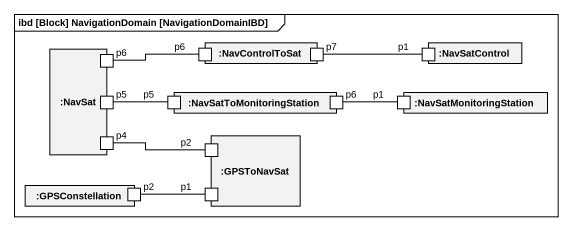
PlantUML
@startuml
mainframe ibd [Block] NavigationDomain [NavigationDomainIBD]
rectangle ":NavSat" as NavSat {
  port "p6" as p6_2
  port p5
  port p4
}
rectangle ":NavControlToSat" as NavControlToSat {
  port p6
  port p7
}
rectangle ":NavSatControl" as NavSatControl {
  port p1
}
rectangle ":NavSatToMonitoringStation" as NavSatToMonitoringStation {
  port "p5" as p5_2
  port "p6" as p6_3
}
rectangle ":NavSatMonitoringStation" as NavSatMonitoringStation {
  port "p1" as p1_2
}
rectangle ":GPSToNavSat" as GPSToNavSat {
  port p2
  port "p1" as p1_3
}
rectangle ":GPSConstellation" as GPSConstellation {
  port "p2" as p2_2
}
p7 -right- p1
p6_2 -right- p6
p5 -right- p5_2
p6_3 -right- p1_2
p4 -right- p2
p2_2 -right- p1_3
@enduml
